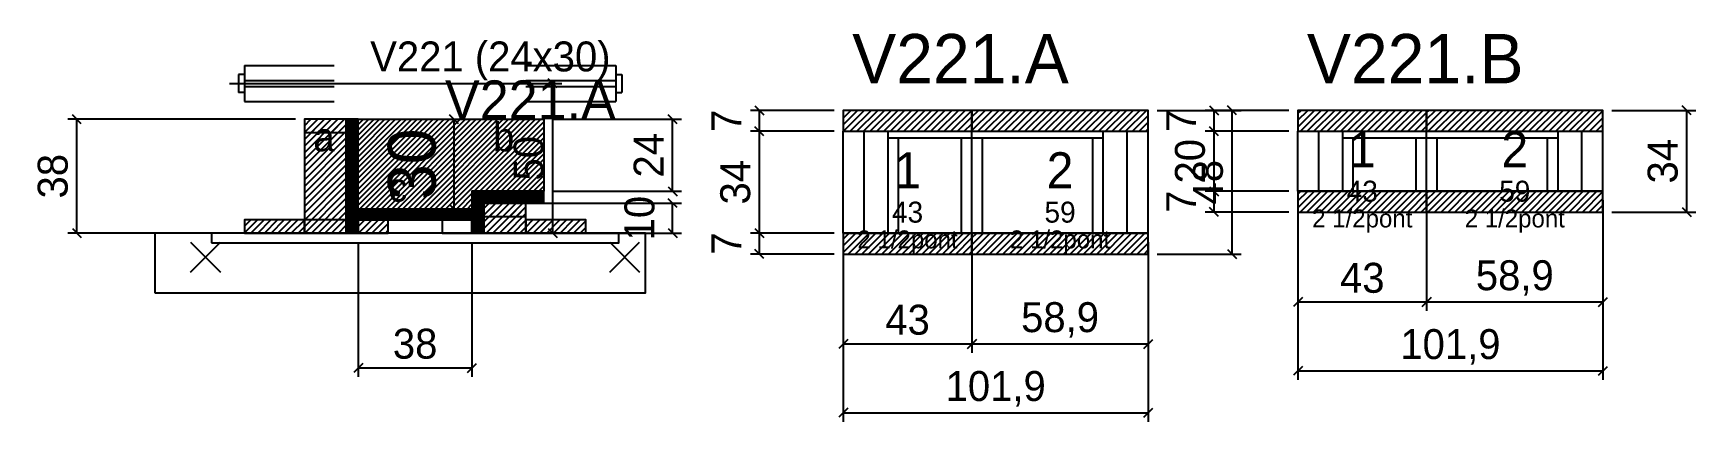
# Model space of a CAD drawing. Extents: x -69 to 487, y -97 to 33.
import ezdxf
from ezdxf.enums import TextEntityAlignment as Align

# ---------------------------------------------------------------- set-up
doc = ezdxf.new("R2010")
doc.units = 0
for name, color, linetype in [('5', 5, 'Continuous'), ('barrote', 126, 'Continuous'), ('CONCRETO', 251, 'Continuous'), ('COTA', 241, 'Continuous'), ('Cota Seção (2x)', 241, 'Continuous'), ('detalhes', 7, 'Continuous'), ('Hachura', 251, 'Continuous'), ('Madeira', 126, 'Continuous'), ('NOMENCLATURA', 7, 'Continuous'), ('Painéis', 200, 'Continuous'), ('presilha', 224, 'Continuous'), ('SARR_2.2x7', 40, 'Continuous'), ('SARR_3.5x7', 81, 'Continuous'), ('SCO-___-LAJ', 224, 'Continuous'), ('TENSOR', 224, 'Continuous'), ('texto', 7, 'Continuous'), ('Texto Seção', 7, 'Continuous')]:
    doc.layers.add(name, color=color, linetype=linetype)
doc.dimstyles.new('PAINEL', dxfattribs={"dimtxt": 10, "dimasz": 3, "dimexe": 3, "dimexo": 3, "dimgap": 3, "dimtad": 1, "dimblk": 'OBLIQUE', "dimblk1": 'OBLIQUE', "dimcen": 2.5, "dimclrd": 4, "dimclre": 4, "dimclrt": 240, "dimazin": 3, "dimtfac": 1, "dimtmove": 0, "dimatfit": 3})
doc.dimstyles.new('SECAO2X', dxfattribs={"dimtxt": 16, "dimasz": 3, "dimexe": 3, "dimexo": 3, "dimgap": 3, "dimtad": 1, "dimblk": 'OBLIQUE', "dimblk1": 'OBLIQUE', "dimcen": 2.5, "dimclrd": 4, "dimclre": 4, "dimclrt": 240, "dimazin": 3, "dimtfac": 1, "dimtmove": 0, "dimatfit": 3})

# ---------------------------------------------------------------- blocks, each defined once
blk = doc.blocks.new('_OBLIQUE')
at = {"color": 0, "linetype": 'BYBLOCK'}
blk.add_line((-0.5, -0.5), (0.5, 0.5), dxfattribs=at)

msp = doc.modelspace()

# ---------------------------------------------------------------- hatches: boundary and pattern name
at = {"layer": 'COTA'}
h = msp.add_hatch(dxfattribs=at)
h.set_pattern_fill('ANSI31', scale=0.5)
h.paths.add_polyline_path([(202, 0), (245, 0), (245, 7), (202, 7)])
h = msp.add_hatch(dxfattribs=at)
h.set_pattern_fill('ANSI31', scale=0.5)
h.paths.add_polyline_path([(245, 0), (303.9, 0), (303.9, 7), (245, 7)])
h = msp.add_hatch(dxfattribs=at)
h.set_pattern_fill('ANSI31', scale=0.5)
h.paths.add_polyline_path([(353.9, 0), (396.9, 0), (396.9, 7), (353.9, 7)])
h = msp.add_hatch(dxfattribs=at)
h.set_pattern_fill('ANSI31', scale=0.5)
h.paths.add_polyline_path([(396.9, 0), (455.8, 0), (455.8, 7), (396.9, 7)])
h = msp.add_hatch(dxfattribs=at)
h.set_pattern_fill('ANSI31', scale=0.4)
h.paths.add_polyline_path([(40, -26), (40, 4), (102, 4), (102, -20), (78, -20), (78, -26)])
h = msp.add_hatch(dxfattribs=at)
h.set_pattern_fill('ANSI31', scale=0.5)
h.paths.add_polyline_path([(353.9, -27), (396.9, -27), (396.9, -20), (353.9, -20)])
h = msp.add_hatch(dxfattribs=at)
h.set_pattern_fill('ANSI31', scale=0.5)
h.paths.add_polyline_path([(396.9, -27), (455.8, -27), (455.8, -20), (396.9, -20)])
h = msp.add_hatch(dxfattribs=at)
h.set_pattern_fill('ANSI31', scale=0.5)
h.paths.add_polyline_path([(202, -41), (245, -41), (245, -34), (202, -34)])
h = msp.add_hatch(dxfattribs=at)
h.set_pattern_fill('ANSI31', scale=0.5)
h.paths.add_polyline_path([(245, -41), (303.9, -41), (303.9, -34), (245, -34)])
at = {"layer": 'Hachura'}
h = msp.add_hatch(dxfattribs=at)
h.set_pattern_fill('ANSI31', scale=0.5)
h.paths.add_polyline_path([(22, -34), (36, -34), (36, 4), (22, 4)])
h = msp.add_hatch(dxfattribs=at)
h.set_pattern_fill('ANSI31', scale=0.5)
h.paths.add_polyline_path([(22, -0.4), (36, -0.4), (36, 4), (22, 4)])
h = msp.add_hatch(dxfattribs=at)
h.set_pattern_fill('SOLID')
h.paths.add_polyline_path([(36, -34), (40, -34), (40, 4), (36, 4)])
h = msp.add_hatch(dxfattribs=at)
h.set_pattern_fill('SOLID')
h.paths.add_polyline_path([(78, -24), (102, -24), (102, -20), (78, -20)])
h = msp.add_hatch(dxfattribs=at)
h.set_pattern_fill('SOLID')
h.paths.add_polyline_path([(40, -29.6), (78, -29.6), (78, -26), (40, -26)])
h = msp.add_hatch(dxfattribs=at)
h.set_pattern_fill('SOLID')
h.paths.add_polyline_path([(78, -34), (82, -34), (82, -24), (78, -24)])
h = msp.add_hatch(dxfattribs=at)
h.set_pattern_fill('ANSI31', scale=0.5)
h.paths.add_polyline_path([(82, -34), (96, -34), (96, -24), (82, -24)])
h = msp.add_hatch(dxfattribs=at)
h.set_pattern_fill('ANSI31', scale=0.5)
h.paths.add_polyline_path([(82, -28.4), (96, -28.4), (96, -24), (82, -24)])
h = msp.add_hatch(dxfattribs=at)
h.set_pattern_fill('ANSI31', scale=0.5)
h.paths.add_polyline_path([(2, -34), (22, -34), (22, -29.6), (2, -29.6)])
h = msp.add_hatch(dxfattribs=at)
h.set_pattern_fill('ANSI31', scale=0.5)
h.paths.add_polyline_path([(40, -34), (50, -34), (50, -29.6), (40, -29.6)])
h = msp.add_hatch(dxfattribs=at)
h.set_pattern_fill('ANSI31', scale=0.5)
h.paths.add_polyline_path([(96, -34), (116, -34), (116, -29.6), (96, -29.6)])

# ---------------------------------------------------------------- linework, layer by layer
for p, q in [((0, 19), (0, 13)), ((2, 19), (0, 19)), ((2, 22), (32, 22)), ((2, 22), (2, 10)), ((2, 17), (32, 17)), ((96, 22), (126, 22)), ((96, 17), (126, 17)), ((126, 22), (126, 10)), ((126, 19), (128, 19)), ((128, 19), (128, 13)), ((2, 13), (0, 13)), ((2, 15), (32, 15)), ((96, 15), (126, 15)), ((126, 13), (128, 13)), ((2, 10), (32, 10)), ((96, 10), (126, 10))]:
    msp.add_line(p, q)
at = {"layer": 'barrote'}
msp.add_lwpolyline([(-28, -54), (136, -54), (136, -34), (-28, -34)], close=True, dxfattribs=at)
at = {"layer": 'CONCRETO'}
msp.add_lwpolyline([(40, -26), (40, 4), (102, 4), (102, -20), (78, -20), (78, -26)], close=True, dxfattribs=at)
at = {"layer": 'Madeira'}
for points in [[(22, -34), (36, -34), (36, 4), (22, 4)], [(22, -0.4), (36, -0.4), (36, 4), (22, 4)], [(82, -34), (96, -34), (96, -24), (82, -24)], [(82, -28.4), (96, -28.4), (96, -24), (82, -24)], [(2, -34), (22, -34), (22, -29.6), (2, -29.6)], [(22, -34), (36, -34), (36, -29.6), (22, -29.6)], [(40, -34), (50, -34), (50, -29.6), (40, -29.6)], [(68, -34), (78, -34), (78, -29.6), (68, -29.6)], [(96, -34), (116, -34), (116, -29.6), (96, -29.6)]]:
    msp.add_lwpolyline(points, close=True, dxfattribs=at)
at = {"layer": 'Painéis'}
for p, q in [((202, 0), (245, 0)), ((202, -34), (202, 0)), ((245, -34), (245, 0)), ((245, -34), (245, 0)), ((245, 0), (303.9, 0)), ((245, -34), (245, 0)), ((303.9, -34), (303.9, 0)), ((353.9, 0), (396.9, 0)), ((353.9, -20), (353.9, 0)), ((396.9, -20), (396.9, 0)), ((396.9, -20), (396.9, 0)), ((396.9, 0), (455.8, 0)), ((396.9, -20), (396.9, 0)), ((455.8, -20), (455.8, 0)), ((353.9, -20), (396.9, -20)), ((396.9, -20), (455.8, -20)), ((202, -34), (245, -34)), ((245, -34), (303.9, -34))]:
    msp.add_line(p, q, dxfattribs=at)
for points in [[(36, -34), (40, -34), (40, 4), (36, 4)], [(78, -24), (102, -24), (102, -20), (78, -20)], [(40, -29.6), (78, -29.6), (78, -26), (40, -26)], [(78, -34), (82, -34), (82, -24), (78, -24)]]:
    msp.add_lwpolyline(points, close=True, dxfattribs=at)
at = {"layer": 'presilha'}
for p, q in [((-16, -47), (-6, -37)), ((-16, -37), (-6, -47)), ((124, -47), (134, -37)), ((124, -37), (134, -47))]:
    msp.add_line(p, q, dxfattribs=at)
at = {"layer": 'SARR_2.2x7'}
for p, q in [((209, -34), (209, 0)), ((296.9, -34), (296.9, 0)), ((360.9, -20), (360.9, 0)), ((448.8, -20), (448.8, 0)), ((217, -2.2), (245, -2.2)), ((245, -2.2), (288.9, -2.2)), ((368.9, -2.2), (396.9, -2.2)), ((396.9, -2.2), (440.8, -2.2))]:
    msp.add_line(p, q, dxfattribs=at)
at = {"layer": 'SARR_3.5x7'}
for p, q in [((217, -34), (217, 0)), ((245, -34), (245, 0)), ((245, -34), (245, 0)), ((288.9, -34), (288.9, 0)), ((368.9, -20), (368.9, 0)), ((396.9, -20), (396.9, 0)), ((396.9, -20), (396.9, 0)), ((440.8, -20), (440.8, 0)), ((220.5, -34), (220.5, -2.2)), ((241.5, -34), (241.5, -2.2)), ((248.5, -34), (248.5, -2.2)), ((285.4, -34), (285.4, -2.2)), ((372.4, -20), (372.4, -2.2)), ((393.4, -20), (393.4, -2.2)), ((400.4, -20), (400.4, -2.2)), ((437.3, -20), (437.3, -2.2)), ((368.9, -20), (372.4, -20)), ((393.4, -20), (396.9, -20)), ((396.9, -20), (400.4, -20)), ((437.3, -20), (440.8, -20)), ((217, -34), (220.5, -34)), ((241.5, -34), (245, -34)), ((245, -34), (248.5, -34)), ((285.4, -34), (288.9, -34))]:
    msp.add_line(p, q, dxfattribs=at)
at = {"layer": 'SCO-___-LAJ'}
for points in [[(202, 0), (245, 0), (245, 7), (202, 7)], [(245, 0), (303.9, 0), (303.9, 7), (245, 7)], [(353.9, 0), (396.9, 0), (396.9, 7), (353.9, 7)], [(396.9, 0), (455.8, 0), (455.8, 7), (396.9, 7)], [(353.9, -27), (396.9, -27), (396.9, -20), (353.9, -20)], [(396.9, -27), (455.8, -27), (455.8, -20), (396.9, -20)], [(-9, -37.2), (127, -37.2), (127, -34), (-9, -34)], [(202, -41), (245, -41), (245, -34), (202, -34)], [(245, -41), (303.9, -41), (303.9, -34), (245, -34)]]:
    msp.add_lwpolyline(points, close=True, dxfattribs=at)
at = {"layer": 'TENSOR'}
msp.add_line((-3, 16), (100, 16), dxfattribs=at)

# ---------------------------------------------------------------- texts
at = {"layer": '5'}
for s, height, p in [('1', 12, (375.4, -6)), ('2', 12, (426.35, -6)), ('1', 12, (223.5, -13)), ('2', 12, (274.45, -13)), ('43', 7, (375.4, -20)), ('59', 7, (426.35, -20)), ('43', 7, (223.5, -27)), ('59', 7, (274.45, -27))]:
    msp.add_text(s, height=height, dxfattribs=at).set_placement(p, align=Align.MIDDLE_CENTER)
at = {"layer": 'detalhes'}
for s, p in [('a', (25, -6.7)), ('b', (85, -6.7)), ('c', (50, -23.5))]:
    msp.add_text(s, height=9.6, dxfattribs=at).set_placement(p)
at = {"layer": 'NOMENCLATURA'}
for s, p in [('V221.A', (205, 16)), ('V221.B', (356.9, 16))]:
    msp.add_text(s, height=16.5, dxfattribs=at).set_placement(p)
at = {"layer": 'texto', "char_height": 6, "attachment_point": 5}
for insert in [(375.4, -30), (426.35, -30), (223.5, -37), (274.45, -37)]:
    msp.add_mtext('2 1/2pont', dxfattribs=dict(at, insert=insert))
at = {"layer": 'Texto Seção'}
for s, height, p in [('V221 (24x30)', 10, (44, 20)), ('V221.A', 13, (69, 4))]:
    msp.add_text(s, height=height, dxfattribs=at).set_placement(p)

# ---------------------------------------------------------------- dimensions: what is measured, and where the dimension line sits
at = {"layer": 'COTA'}
for base, p1, p2 in [((105, -34), (96, -34), (96, 16)), ((174, 0), (202, 0), (202, 7)), ((331.9, -41), (303.9, -41), (303.9, 7)), ((325.9, 0), (353.9, 0), (353.9, 7)), ((483.8, -27), (455.8, -27), (455.8, 7)), ((-54, -34), (2, -34), (22, 4)), ((145, -20), (102, -20), (102, 4)), ((174, -34), (202, -34), (202, 0)), ((325.9, -20), (353.9, -20), (353.9, 0)), ((145, -34), (96, -34), (96, -24)), ((325.9, -27), (353.9, -27), (353.9, -20)), ((174, -41), (202, -41), (202, -34))]:
    msp.add_linear_dim(base=base, p1=p1, p2=p2, angle=90, dimstyle='PAINEL', dxfattribs=at).render()
for base, p1, p2 in [((353.9, -57), (353.9, -20), (396.9, -20)), ((353.9, -80), (353.9, -20), (455.8, -20)), ((396.9, -57), (396.9, -20), (455.8, -20)), ((40, -79), (40, -34), (78, -34)), ((202, -71), (202, -34), (245, -34)), ((202, -94), (202, -34), (303.9, -34)), ((245, -71), (245, -34), (303.9, -34))]:
    msp.add_linear_dim(base=base, p1=p1, p2=p2, dimstyle='PAINEL', dxfattribs=at).render()
at = {"layer": 'Cota Seção (2x)'}
msp.add_linear_dim(base=(72, -26), p1=(40, -26), p2=(40, 4), angle=90, dimstyle='SECAO2X', dxfattribs=at).render()

doc.saveas('drawing.dxf')
